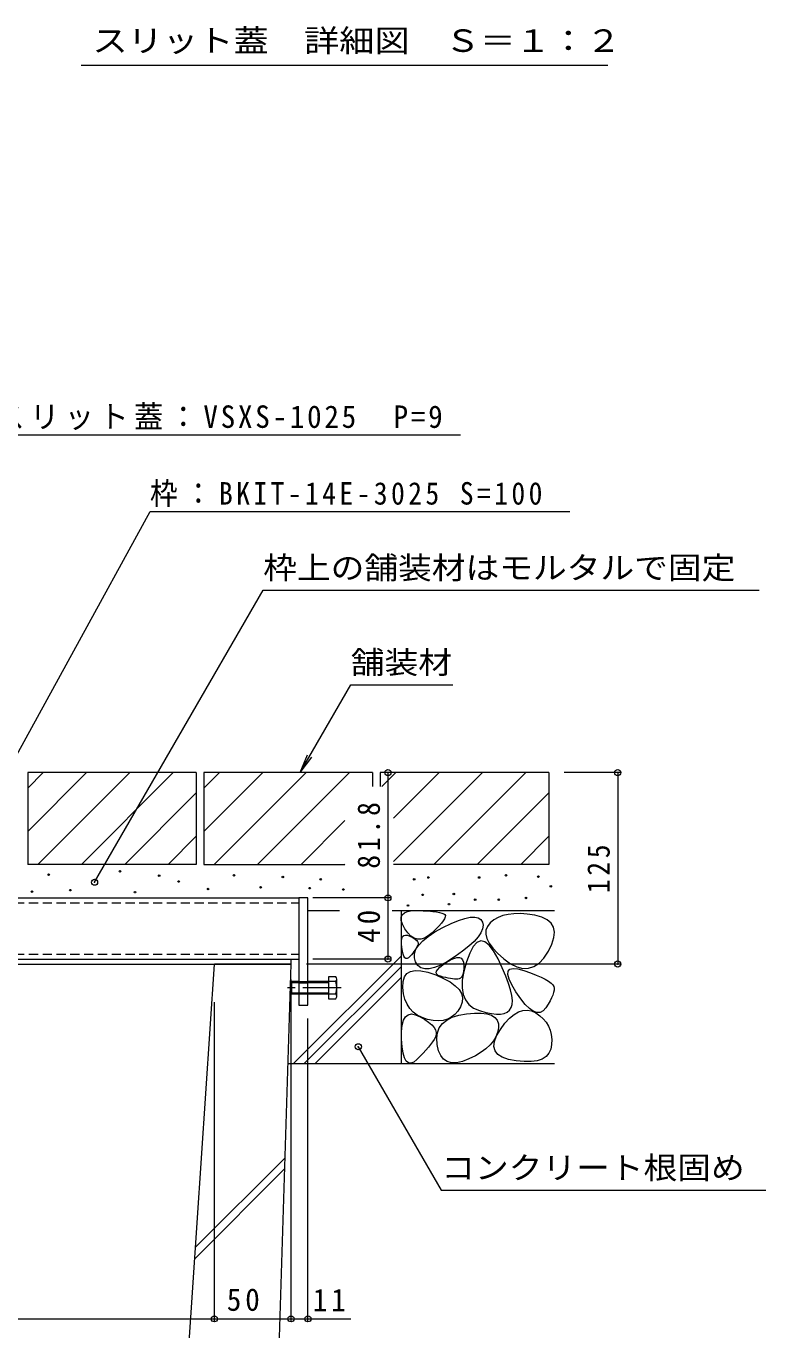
# Model space of a CAD drawing. Units: millimetres at full size, sheet at 1:5, with parts at other scales. Extents: x -1763 to 1942, y -1329 to 1372.
# Drawn here: x 977 to 1459, y -849 to 2 of the extents above; entities that cross this region are included whole.
import ezdxf
from ezdxf.enums import TextEntityAlignment as Align

# ---------------------------------------------------------------- set-up
doc = ezdxf.new("R2010")
doc.units = ezdxf.units.MM
doc.header["$LTSCALE"] = 5
doc.header["$PDMODE"] = 32
doc.header["$PDSIZE"] = 4
doc.linetypes.add('CHAIN1', pattern=[8, 5, -1, 1, -1])
doc.linetypes.add('DASHED1', pattern=[1.8, 1.2, -0.6])
for name, color, linetype, lineweight in [('4-0_OUTLINE-0', 7, 'Continuous', 9), ('4-4_0108_天井情報・�', 7, 'Continuous', 9), ('4-5_0055_アルミ建具_', 7, 'Continuous', 9), ('4-E_10ﾎﾞﾙﾄ__2', 7, 'Continuous', 9), ('4-F_10ﾎﾞﾙﾄ__1', 6, 'Continuous', 9), ('D-5_0242_', 4, 'Continuous', 9)]:
    doc.layers.add(name, color=color, linetype=linetype, lineweight=lineweight)
doc.styles.add('ＭＳ ゴシック', font='')
doc.styles.get('ＭＳ ゴシック').set_extended_font_data('MS Gothic')

msp = doc.modelspace()

# ---------------------------------------------------------------- linework, layer by layer
at = {"layer": '4-0_OUTLINE-0', "linetype": 'DASHED1'}
for p, q in [((744.417, -569.969), (1154.417, -569.969)), ((744.417, -603.569), (1154.417, -603.569))]:
    msp.add_line(p, q, dxfattribs=at)
at = {"layer": '4-0_OUTLINE-0'}
for p, q in [((855.317, -566.769), (1154.417, -566.769)), ((859.317, -606.769), (1154.417, -606.769)), ((859.317, -609.969), (1149.417, -609.969)), ((1149.417, -609.969), (1149.417, -606.769))]:
    msp.add_line(p, q, dxfattribs=at)
at = {"layer": '4-0_OUTLINE-0', "color": 2}
for p, q in [((1173.917, -618.269), (1173.917, -632.669)), ((1178.617, -618.269), (1173.917, -618.269)), ((1179.217, -631.333), (1179.217, -620.133)), ((1149.617, -621.469), (1148.917, -622.169)), ((1148.917, -622.169), (1148.917, -628.769)), ((1154.417, -622.169), (1148.917, -622.169)), ((1148.917, -628.769), (1149.617, -629.469)), ((1148.917, -628.769), (1154.417, -628.769)), ((1149.617, -621.469), (1149.617, -629.469)), ((1154.417, -621.469), (1149.617, -621.469)), ((1149.617, -629.469), (1154.417, -629.469)), ((1178.617, -621.469), (1160.417, -621.469)), ((1173.917, -622.169), (1160.417, -622.169)), ((1160.417, -628.769), (1173.917, -628.769)), ((1160.417, -629.469), (1178.617, -629.469)), ((1173.917, -632.669), (1178.617, -632.669))]:
    msp.add_line(p, q, dxfattribs=at)
at = {"layer": '4-0_OUTLINE-0', "color": 2, "linetype": 'CHAIN1'}
msp.add_line((1182.001, -625.469), (1146.201, -625.469), dxfattribs=at)
at = {"layer": '4-0_OUTLINE-0', "color": 2, "linetype": 'DASHED1'}
for p, q in [((1154.417, -621.469), (1160.417, -621.469)), ((1154.417, -622.169), (1160.417, -622.169)), ((1154.417, -628.769), (1160.417, -628.769)), ((1154.417, -629.469), (1160.417, -629.469))]:
    msp.add_line(p, q, dxfattribs=at)
at = {"layer": '4-0_OUTLINE-0'}
msp.add_lwpolyline([(1154.417, -636.769), (1160.417, -636.769), (1160.417, -566.769), (1154.417, -566.769)], close=True, dxfattribs=at)
at = {"layer": '4-0_OUTLINE-0', "color": 2}
for centre, radius, start, end in [((1176.842, -619.869), 2.39, 317.9749, 42.0251), ((1165.809, -625.469), 13.418, 342.65606, 17.34394), ((1176.842, -631.069), 2.39, 317.9749, 42.0251)]:
    msp.add_arc(centre, radius, start, end, dxfattribs=at)
at = {"layer": '4-4_0108_天井情報・�'}
for p, q in [((1212.575, -484.969), (1212.575, -566.769)), ((1363.993, -484.969), (1327.617, -484.969)), ((1362.493, -484.969), (1362.493, -609.969)), ((1214.075, -566.769), (1163.573, -566.769)), ((1212.575, -566.769), (1212.575, -606.769)), ((1363.993, -609.969), (1159.417, -609.969)), ((1214.075, -606.769), (1163.573, -606.769)), ((1149.417, -843.067), (1149.417, -619.969)), ((1099.417, -843.067), (1099.417, -634.969)), ((1160.417, -843.067), (1160.417, -645.469)), ((799.417, -841.567), (1099.417, -841.567)), ((1099.417, -841.567), (1149.417, -841.567)), ((1149.417, -841.567), (1188.307, -841.567))]:
    msp.add_line(p, q, dxfattribs=at)
for p in [(1212.575, -484.969), (1362.493, -484.969), (1212.575, -566.769), (1212.575, -606.769), (1362.493, -609.969), (1099.417, -841.567), (1149.417, -841.567), (1160.417, -841.567)]:
    msp.add_point(p, dxfattribs=at)
at = {"layer": '4-5_0055_アルミ建具_'}
for p, q in [((897.496, -606.769), (1057.432, -314.685)), ((1057.432, -314.685), (1331.246, -314.685)), ((1021.223, -556.588), (1131.24, -366.034)), ((1131.24, -366.034), (1454.817, -366.034)), ((1155.37, -484.969), (1188.376, -427.801)), ((1188.376, -427.801), (1254.952, -427.801)), ((1155.37, -484.969), (1160.153, -473.421)), ((1155.37, -484.969), (1162.979, -475.052)), ((1193.28, -663.965), (1247.36, -757.634)), ((1247.36, -757.634), (1459.145, -757.634))]:
    msp.add_line(p, q, dxfattribs=at)
msp.add_lwpolyline([(829.317, -484.969), (956.595, -264.517), (1260.032, -264.517)], dxfattribs=at)
for p in [(1021.223, -556.588), (1193.28, -663.965)]:
    msp.add_point(p, dxfattribs=at)
at = {"layer": '4-E_10ﾎﾞﾙﾄ__2', "color": 2}
for p, q in [((1087.617, -484.969), (977.617, -484.969)), ((977.617, -495.116), (987.764, -484.969)), ((1016.048, -484.969), (977.617, -523.401)), ((977.617, -484.969), (977.617, -544.969)), ((1044.333, -484.969), (984.333, -544.969)), ((1012.617, -544.969), (1072.617, -484.969)), ((1087.617, -484.969), (1087.617, -544.969)), ((1202.617, -484.969), (1092.617, -484.969)), ((1092.617, -495.116), (1102.764, -484.969)), ((1092.617, -523.401), (1131.048, -484.969)), ((1092.617, -484.969), (1092.617, -544.969)), ((1099.333, -544.969), (1159.333, -484.969)), ((1127.617, -544.969), (1187.617, -484.969)), ((1202.617, -484.969), (1202.617, -494.185)), ((1317.617, -484.969), (1207.617, -484.969)), ((1207.617, -484.969), (1207.617, -494.185)), ((1208.549, -494.185), (1217.764, -484.969)), ((1216.285, -543.017), (1274.333, -484.969)), ((1246.048, -484.969), (1216.285, -514.732)), ((1242.617, -544.969), (1302.617, -484.969)), ((1317.617, -484.969), (1317.617, -544.969)), ((1040.901, -544.969), (1087.617, -498.253)), ((1270.901, -544.969), (1317.617, -498.253)), ((1184.54, -516.331), (1155.901, -544.969)), ((1069.186, -544.969), (1087.617, -526.538)), ((1299.186, -544.969), (1317.617, -526.538)), ((1184.186, -544.969), (1184.54, -544.615)), ((1087.617, -544.969), (977.617, -544.969)), ((1092.617, -544.969), (1184.54, -544.969)), ((1317.617, -544.969), (1216.285, -544.969)), ((1160.417, -574.969), (1181.033, -574.969)), ((1215.262, -574.969), (1321.217, -574.969)), ((1221.217, -574.969), (1221.217, -674.969)), ((1150.98, -674.969), (1221.217, -604.733)), ((1158.051, -674.969), (1221.217, -611.804)), ((1165.123, -674.969), (1221.217, -618.875)), ((1147.386, -674.969), (1321.217, -674.969))]:
    msp.add_line(p, q, dxfattribs=at)
for points in [[(1249.739, -577.667), (1250.063, -578.334), (1250, -579.235), (1249.55, -580.37), (1248.712, -581.739), (1247.486, -583.34), (1245.872, -585.176), (1243.871, -587.244), (1241.483, -589.547), (1238.944, -591.622), (1236.493, -593.011), (1234.13, -593.712), (1231.854, -593.726), (1229.666, -593.053), (1227.565, -591.693), (1225.552, -589.646), (1223.627, -586.912), (1222.109, -584.033), (1221.32, -581.552), (1221.26, -579.47), (1221.928, -577.786), (1223.324, -576.5), (1225.448, -575.612), (1228.301, -575.123), (1231.883, -575.032), (1235.614, -575.167), (1238.917, -575.358), (1241.792, -575.605), (1244.238, -575.906), (1246.256, -576.263), (1247.845, -576.676), (1249.006, -577.144)], [(1288.189, -606.585), (1292.528, -609.752), (1296.664, -611.838), (1300.598, -612.842), (1304.329, -612.765), (1307.858, -611.606), (1311.184, -609.366), (1314.308, -606.044), (1317.229, -601.641), (1319.558, -596.948), (1320.904, -592.758), (1321.268, -589.07), (1320.649, -585.885), (1319.048, -583.202), (1316.464, -581.022), (1312.898, -579.344), (1308.349, -578.169), (1303.485, -577.438), (1298.974, -577.092), (1294.815, -577.132), (1291.009, -577.557), (1287.555, -578.368), (1284.454, -579.564), (1281.705, -581.146), (1279.309, -583.113), (1277.505, -585.37), (1276.534, -587.82), (1276.395, -590.464), (1277.089, -593.301), (1278.615, -596.332), (1280.974, -599.556), (1284.165, -602.974)], [(1274.269, -582.585), (1274.663, -584.711), (1274.308, -587.031), (1273.205, -589.546), (1271.353, -592.257), (1268.753, -595.162), (1265.404, -598.263), (1261.307, -601.559), (1256.461, -605.049), (1251.491, -608.244), (1247.02, -610.653), (1243.049, -612.276), (1239.577, -613.113), (1236.605, -613.164), (1234.132, -612.429), (1232.159, -610.908), (1230.685, -608.601), (1229.892, -605.887), (1229.962, -603.147), (1230.894, -600.38), (1232.689, -597.585), (1235.346, -594.763), (1238.866, -591.915), (1243.248, -589.04), (1248.493, -586.137), (1253.862, -583.53), (1258.618, -581.541), (1262.76, -580.17), (1266.289, -579.417), (1269.204, -579.282), (1271.506, -579.765), (1273.194, -580.866)], [(1232.125, -597.582), (1231.769, -598.343), (1231.331, -599.156), (1230.81, -600.02), (1230.207, -600.934), (1229.52, -601.9), (1228.751, -602.918), (1227.899, -603.986), (1226.964, -605.105), (1226.027, -606.015), (1225.167, -606.454), (1224.384, -606.422), (1223.679, -605.92), (1223.051, -604.947), (1222.5, -603.503), (1222.027, -601.588), (1221.631, -599.203), (1221.399, -596.792), (1221.418, -594.802), (1221.687, -593.231), (1222.207, -592.081), (1222.978, -591.35), (1223.999, -591.04), (1225.27, -591.15), (1226.792, -591.68), (1228.317, -592.419), (1229.596, -593.158), (1230.631, -593.897), (1231.42, -594.635), (1231.964, -595.373), (1232.263, -596.11), (1232.316, -596.846)], [(1292.997, -638.441), (1293.619, -636.338), (1293.756, -633.701), (1293.409, -630.53), (1292.577, -626.825), (1291.261, -622.586), (1289.46, -617.813), (1287.175, -612.506), (1284.405, -606.665), (1281.447, -601.351), (1278.597, -597.626), (1275.855, -595.489), (1273.221, -594.941), (1270.695, -595.981), (1268.277, -598.61), (1265.967, -602.827), (1263.765, -608.633), (1262.02, -614.904), (1261.08, -620.519), (1260.946, -625.476), (1261.617, -629.777), (1263.094, -633.42), (1265.376, -636.407), (1268.464, -638.736), (1272.357, -640.409), (1276.439, -641.554), (1280.091, -642.302), (1283.315, -642.652), (1286.109, -642.605), (1288.475, -642.16), (1290.411, -641.318), (1291.919, -640.078)], [(1258.193, -619.874), (1257.143, -619.874), (1255.991, -619.806), (1254.737, -619.673), (1253.382, -619.472), (1251.925, -619.204), (1250.366, -618.87), (1248.706, -618.469), (1246.944, -618.002), (1245.418, -617.42), (1244.467, -616.678), (1244.089, -615.774), (1244.286, -614.71), (1245.056, -613.485), (1246.401, -612.098), (1248.32, -610.551), (1250.814, -608.842), (1253.422, -607.306), (1255.687, -606.276), (1257.608, -605.751), (1259.186, -605.733), (1260.421, -606.22), (1261.312, -607.212), (1261.859, -608.711), (1262.063, -610.715), (1262.03, -612.833), (1261.869, -614.673), (1261.579, -616.235), (1261.159, -617.518), (1260.611, -618.524), (1259.934, -619.252), (1259.128, -619.702)], [(1259.869, -637.881), (1258.169, -640.645), (1256.191, -642.912), (1253.933, -644.683), (1251.397, -645.957), (1248.581, -646.735), (1245.487, -647.016), (1242.113, -646.801), (1238.461, -646.089), (1234.892, -644.924), (1231.768, -643.35), (1229.09, -641.366), (1226.857, -638.973), (1225.07, -636.17), (1223.728, -632.958), (1222.832, -629.336), (1222.381, -625.305), (1222.516, -621.47), (1223.377, -618.438), (1224.964, -616.208), (1227.277, -614.781), (1230.316, -614.156), (1234.081, -614.334), (1238.572, -615.314), (1243.789, -617.097), (1248.923, -619.333), (1253.164, -621.672), (1256.513, -624.115), (1258.969, -626.661), (1260.533, -629.311), (1261.204, -632.064), (1260.983, -634.921)], [(1320.74, -624.598), (1320.963, -625.741), (1320.936, -627.055), (1320.66, -628.541), (1320.134, -630.198), (1319.359, -632.026), (1318.334, -634.025), (1317.059, -636.195), (1315.536, -638.536), (1313.789, -640.498), (1311.847, -641.528), (1309.708, -641.627), (1307.374, -640.796), (1304.844, -639.033), (1302.118, -636.339), (1299.196, -632.714), (1296.078, -628.158), (1293.345, -623.546), (1291.579, -619.755), (1290.78, -616.783), (1290.947, -614.631), (1292.081, -613.298), (1294.181, -612.786), (1297.249, -613.093), (1301.282, -614.22), (1305.538, -615.727), (1309.274, -617.174), (1312.488, -618.561), (1315.181, -619.888), (1317.352, -621.156), (1319.003, -622.363), (1320.132, -623.511)], [(1243.586, -657.629), (1242.71, -659.144), (1241.653, -660.751), (1240.415, -662.449), (1238.996, -664.238), (1237.396, -666.118), (1235.615, -668.089), (1233.652, -670.152), (1231.509, -672.305), (1229.398, -674.023), (1227.534, -674.778), (1225.915, -674.57), (1224.542, -673.399), (1223.416, -671.265), (1222.536, -668.169), (1221.901, -664.109), (1221.513, -659.087), (1221.47, -654.042), (1221.87, -649.914), (1222.714, -646.704), (1224.002, -644.411), (1225.733, -643.035), (1227.908, -642.576), (1230.527, -643.035), (1233.59, -644.411), (1236.62, -646.222), (1239.141, -647.988), (1241.154, -649.709), (1242.658, -651.384), (1243.653, -653.014), (1244.139, -654.598), (1244.117, -656.136)], [(1284.677, -651.721), (1284.094, -654.67), (1282.99, -657.498), (1281.365, -660.203), (1279.218, -662.786), (1276.551, -665.246), (1273.363, -667.584), (1269.653, -669.8), (1265.423, -671.894), (1261.17, -673.527), (1257.391, -674.362), (1254.088, -674.397), (1251.26, -673.634), (1248.907, -672.071), (1247.029, -669.71), (1245.626, -666.55), (1244.699, -662.591), (1244.396, -658.462), (1244.867, -654.793), (1246.113, -651.582), (1248.132, -648.831), (1250.926, -646.539), (1254.494, -644.706), (1258.836, -643.332), (1263.953, -642.418), (1269.092, -641.964), (1273.503, -641.972), (1277.186, -642.442), (1280.141, -643.374), (1282.367, -644.767), (1283.865, -646.623), (1284.635, -648.941)], [(1319.389, -662.457), (1318.838, -665.617), (1317.616, -668.259), (1315.724, -670.381), (1313.161, -671.985), (1309.928, -673.069), (1306.024, -673.635), (1301.45, -673.682), (1296.205, -673.209), (1291.162, -672.248), (1287.193, -670.827), (1284.298, -668.948), (1282.477, -666.609), (1281.73, -663.811), (1282.057, -660.555), (1283.458, -656.84), (1285.933, -652.665), (1288.931, -648.643), (1291.9, -645.387), (1294.841, -642.895), (1297.753, -641.169), (1300.637, -640.208), (1303.492, -640.011), (1306.319, -640.58), (1309.117, -641.913), (1311.713, -643.736), (1313.935, -645.771), (1315.781, -648.019), (1317.253, -650.481), (1318.349, -653.156), (1319.071, -656.043), (1319.417, -659.144)]]:
    msp.add_lwpolyline(points, close=True, dxfattribs=at)
at = {"layer": '4-E_10ﾎﾞﾙﾄ__2'}
for centre in [(991.306, -551.69), (1037.812, -549.415), (1063.363, -552.319), (1112.144, -552.028), (1144.053, -553.215), (1239.03, -553.48), (1272.131, -553.48), (1289.553, -552.028), (1310.749, -552.899), (1005.437, -561.755), (1076.139, -556.093), (1095.303, -561.029), (1129.565, -559.868), (1161.504, -560.449), (1168.763, -554.642), (1183.572, -561.32), (1229.739, -554.642), (1318.879, -559.287), (980.466, -562.723), (1047.684, -563.062), (1235.256, -564.804), (1255.581, -564.223), (1269.518, -567.998), (1284.907, -567.998), (1302.619, -566.837), (1225.674, -571.773), (1252.387, -570.902)]:
    msp.add_circle(centre, 0.5, dxfattribs=at)
at = {"layer": '4-F_10ﾎﾞﾙﾄ__1'}
for p, q in [((1082.529, -863.295), (1099.417, -609.969)), ((1149.417, -609.969), (1099.417, -609.969)), ((1139.417, -929.969), (1149.417, -609.969)), ((1087.098, -794.754), (1145.467, -736.385)), ((1086.593, -802.33), (1145.238, -743.684))]:
    msp.add_line(p, q, dxfattribs=at)
at = {"layer": 'D-5_0242_', "color": 7}
msp.add_line((1356.078, -23.379), (1012.599, -23.379), dxfattribs=at)

# ---------------------------------------------------------------- texts
at = {"layer": '4-4_0108_天井情報・�', "color": 2, "char_height": 14.66, "attachment_point": 7, "rotation": 90, "style": 'ＭＳ ゴシック'}
for s, insert in [('\\T1.28;\\W0.9;81.8', (1207.575, -547.744)), ('\\T1.27;\\W0.9;125', (1357.493, -563.719)), ('\\T1.27;\\W0.95;40', (1207.575, -596.094))]:
    msp.add_mtext(s, dxfattribs=dict(at, insert=insert))
at = {"layer": '4-4_0108_天井情報・�', "color": 2, "char_height": 14.66, "attachment_point": 7, "style": 'ＭＳ ゴシック'}
for s, insert in [('\\T1.27;\\W0.95;50', (1107.492, -836.567)), ('\\T1.27;\\W0.95;11', (1163.56, -836.567))]:
    msp.add_mtext(s, dxfattribs=dict(at, insert=insert))
at = {"layer": '4-5_0055_アルミ建具_', "color": 2, "style": 'ＭＳ ゴシック', "width": 1.1}
for s, p in [('枠上の舗装材はモルタルで固定', (1131.24, -363.034)), ('舗装材', (1188.376, -424.801)), ('コンクリート根固め', (1247.36, -754.634))]:
    msp.add_text(s, height=14.66, dxfattribs=at).set_placement(p, align=Align.BOTTOM_LEFT)
at = {"layer": '4-5_0055_アルミ建具_', "color": 2, "char_height": 14.66, "attachment_point": 7, "style": 'ＭＳ ゴシック'}
for s, insert in [('\\T1.19;\\W0.95;スリット蓋：VSXS-1025\u3000P=9', (956.595, -261.517)), ('\\T1.25;\\W0.9;枠：BKIT-14E-3025\\~S=100', (1057.432, -311.685))]:
    msp.add_mtext(s, dxfattribs=dict(at, insert=insert))
at = {"layer": 'D-5_0242_', "color": 2, "style": 'ＭＳ ゴシック', "width": 1.15}
msp.add_text('スリット蓋\u3000詳細図\u3000Ｓ＝１：２', height=14.66, dxfattribs=at).set_placement((1019.828, -18.989), align=Align.BOTTOM_LEFT)

doc.saveas('drawing.dxf')
